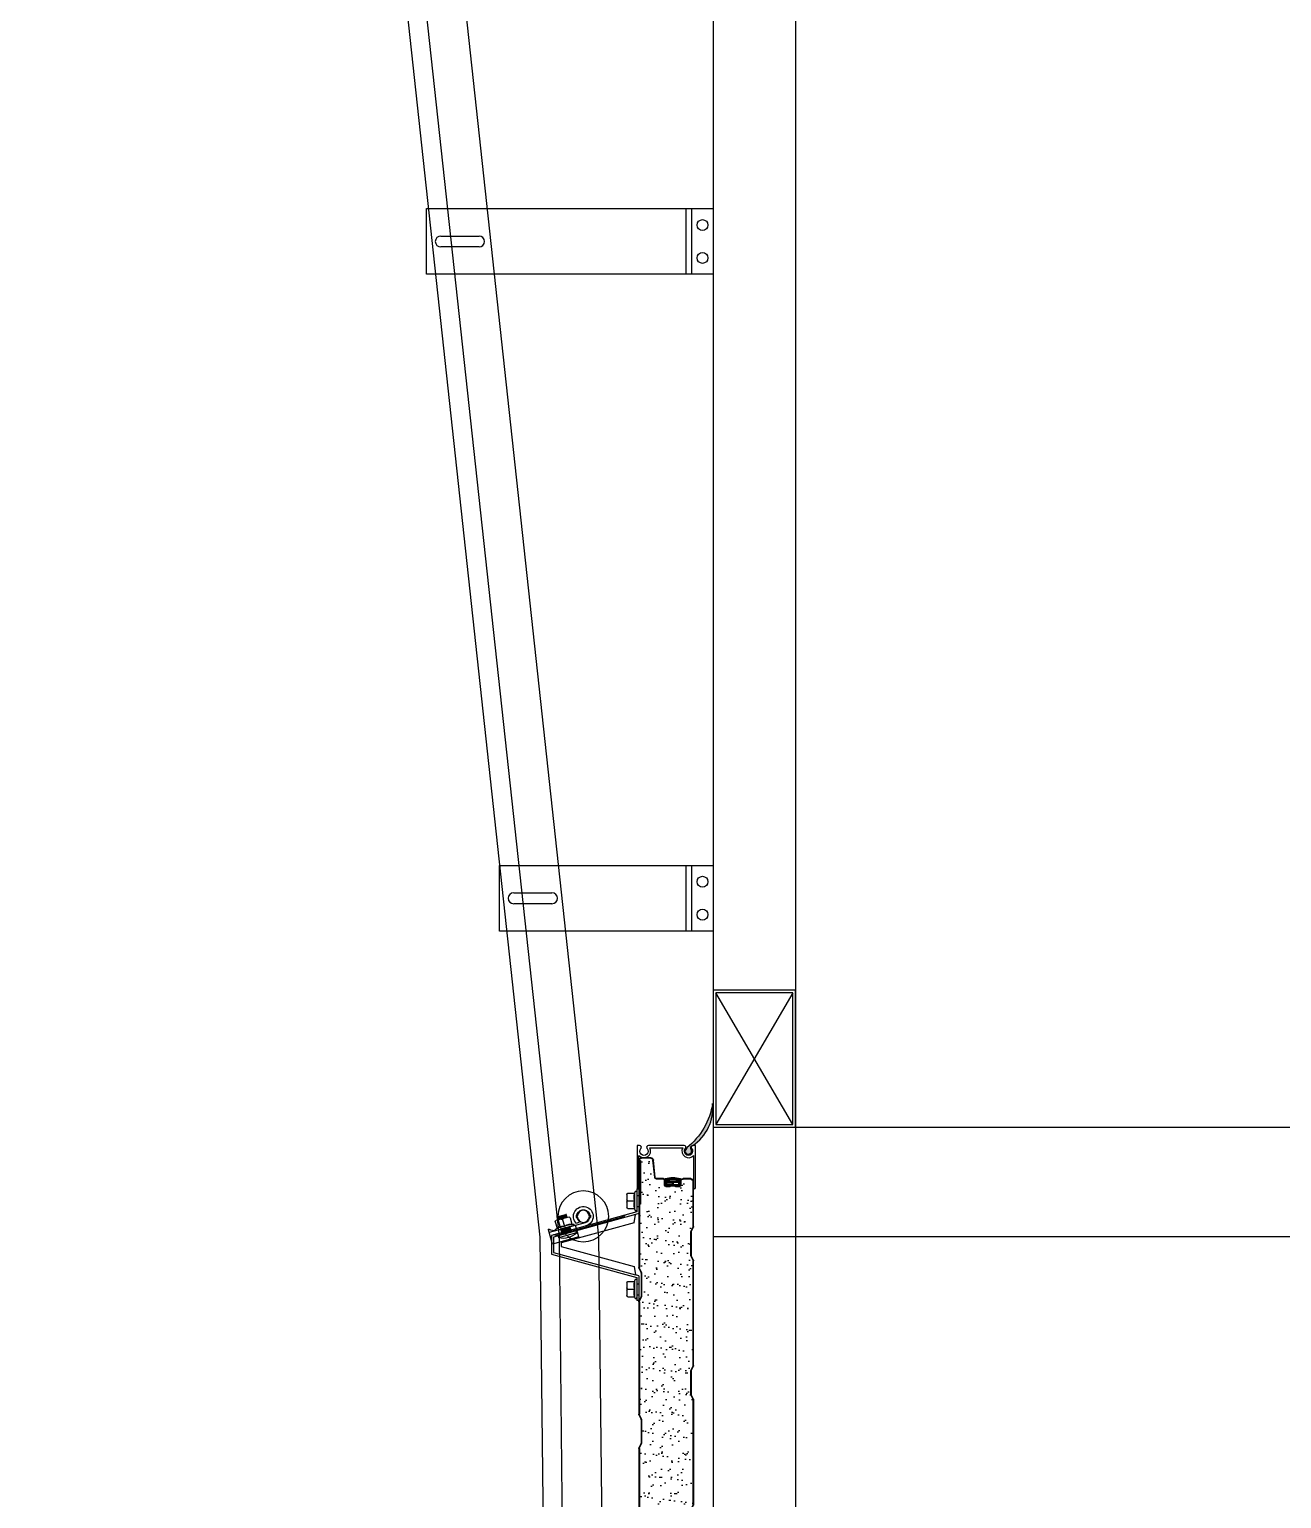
# Model space of a CAD drawing. Header units: millimetres. Extents: x 4754612 to 5801174, y 2368242 to 2777223.
# Drawn here: x 5506539 to 5507683, y 2444776 to 2446118 of the extents above; entities that cross this region are included whole.
import ezdxf

# ---------------------------------------------------------------- set-up
doc = ezdxf.new("R2010")
doc.units = ezdxf.units.MM
doc.header["$LTSCALE"] = 1000
doc.linetypes.add('HIDDEN', pattern=[2, 1, -1])
for name, color, linetype in [('OHD Frame', 6, 'Continuous'), ('OHD Panel', 5, 'Continuous'), ('OHD Track', 4, 'Continuous'), ('PIR판넬', 4, 'Continuous')]:
    doc.layers.add(name, color=color, linetype=linetype)

# ---------------------------------------------------------------- blocks, each defined once
blk = doc.blocks.new('프레임125X75X2.3T')
at = {"color": 1}
for p, q in [((187297.8, -254578.2, 0), (187368.2, -254457.8, 0)), ((187297.8, -254457.8, 0), (187368.2, -254578.2, 0))]:
    blk.add_line(p, q, dxfattribs=at)
at = {"layer": 'OHD Frame', "elevation": 0}
for points in [[(187370.5, -254455.5), (187370.5, -254580.5), (187295.5, -254580.5), (187295.5, -254455.5)], [(187368.2, -254457.8), (187368.2, -254578.2), (187297.8, -254578.2), (187297.8, -254457.8)]]:
    blk.add_lwpolyline(points, close=True, dxfattribs=at)
blk = doc.blocks.new('A$C1B0F701D')
at = {"layer": 'OHD Panel'}
for p, q in [((0, 457.1), (0, 498.5)), ((0.5, 457.1), (0.5, 498.5)), ((2.5, 501), (9.5, 501)), ((9.5, 501), (2.5, 501)), ((2.5, 500.5), (9.5, 500.5)), ((11.5, 498.5), (11.5, 496)), ((11.5, 495), (11.5, 498.5)), ((12, 498.5), (12, 496)), ((12, 495), (12, 498.5)), ((16.5, 494), (13, 494)), ((13, 493.5), (16.5, 493.5)), ((16.5, 493.5), (16.5, 494)), ((1.8, 452.9), (0.3, 456)), ((2.2, 453.1), (0.7, 456.2)), ((2, 431), (2, 452)), ((2.5, 431), (2.5, 452)), ((0.3, 427), (1.8, 430.1)), ((0.7, 426.8), (2.2, 429.9)), ((0, 330.1), (0, 425.9)), ((0.5, 330.1), (0.5, 425.9)), ((1.8, 325.9), (0.3, 329)), ((2.2, 326.1), (0.7, 329.2)), ((2, 304), (2, 325)), ((2.5, 304), (2.5, 325)), ((0, 298.9), (0, 203.1)), ((0.3, 300), (1.8, 303.1)), ((0.5, 203.1), (0.5, 298.9)), ((0.7, 299.8), (2.2, 302.9)), ((1.8, 198.9), (0.3, 202)), ((2.2, 199.1), (0.7, 202.2)), ((2, 177), (2, 198)), ((2.5, 177), (2.5, 198)), ((0.3, 173), (1.8, 176.1)), ((0.7, 172.8), (2.2, 175.9)), ((0, 171.9), (0, 76.1)), ((0.5, 76.1), (0.5, 171.9)), ((1.8, 71.9), (0.3, 75)), ((2.2, 72.1), (0.7, 75.2)), ((2, 50), (2, 71)), ((2.5, 50), (2.5, 71)), ((0, 3.5), (0, 44.9)), ((0.3, 46), (1.8, 49.1)), ((0.5, 3.5), (0.5, 44.9)), ((0.7, 45.8), (2.2, 48.9)), ((9.5, 1.5), (2.5, 1.5)), ((9.5, 1), (2.5, 1)), ((11.5, 7), (11.5, 3.5)), ((12, 7), (12, 3.5)), ((13, 8.5), (16.5, 8.5)), ((16.5, 8), (13, 8)), ((16.5, 8.5), (16.5, 8))]:
    blk.add_line(p, q, dxfattribs=at)
for centre, radius, start, end in [((2.5, 498.5), 2.5, 90, 180), ((2.5, 498.5), 2, 90, 180), ((9.5, 498.5), 2.5, 0, 90), ((9.5, 498.5), 2, 0, 90), ((13, 495), 1.5, 180, 270), ((13, 495), 1, 180, 270), ((2.5, 457.1), 2.5, 180, 206.5651), ((2.5, 457.1), 2, 180, 206.5651), ((0, 452), 2, 0, 26.5651), ((0, 452), 2.5, 0, 26.5651), ((0, 431), 2, 333.4349, 0), ((0, 431), 2.5, 333.4349, 0), ((2.5, 425.9), 2.5, 153.4349, 180), ((2.5, 425.9), 2, 153.4349, 180), ((2.5, 330.1), 2.5, 180, 206.5651), ((2.5, 330.1), 2, 180, 206.5651), ((0, 325), 2, 0, 26.5651), ((0, 325), 2.5, 0, 26.5651), ((2.5, 298.9), 2.5, 153.4349, 180), ((2.5, 298.9), 2, 153.4349, 180), ((0, 304), 2, 333.4349, 0), ((0, 304), 2.5, 333.4349, 0), ((2.5, 203.1), 2.5, 180, 206.5651), ((2.5, 203.1), 2, 180, 206.5651), ((0, 198), 2, 0, 26.5651), ((0, 198), 2.5, 0, 26.5651), ((0, 177), 2, 333.4349, 0), ((0, 177), 2.5, 333.4349, 0), ((2.5, 171.9), 2.5, 153.4349, 180), ((2.5, 171.9), 2, 153.4349, 180), ((2.5, 76.1), 2.5, 180, 206.5651), ((2.5, 76.1), 2, 180, 206.5651), ((0, 71), 2, 0, 26.5651), ((0, 71), 2.5, 0, 26.5651), ((2.5, 44.9), 2.5, 153.4349, 180), ((2.5, 44.9), 2, 153.4349, 180), ((0, 50), 2, 333.4349, 0), ((0, 50), 2.5, 333.4349, 0), ((2.5, 3.5), 2.5, 180, 270), ((2.5, 3.5), 2, 180, 270), ((9.5, 3.5), 2.5, 270, 0), ((9.5, 3.5), 2, 270, 0), ((13, 7), 1.5, 90, 180), ((13, 7), 1, 90, 180)]:
    blk.add_arc(centre, radius, start, end, dxfattribs=at)
blk = doc.blocks.new('A$C2BEC2C56')
h = blk.add_hatch(color=256)
h.dxf.hatch_style = 1
h.paths.add_polyline_path([(27, 477.5), (28, 477.5), (28, 517.5), (27, 517.5)])
h = blk.add_hatch(color=256)
h.dxf.hatch_style = 1
h.paths.add_polyline_path([(27, 22.5), (28, 22.5), (28, 62.5), (27, 62.5)])
for p, q in [((27, 517.5), (27, 477.5)), ((28, 517.5), (27, 517.5)), ((28, 477.5), (28, 517.5)), ((27, 477.5), (28, 477.5)), ((27, 62.5), (27, 22.5)), ((27, 22.5), (28, 22.5))]:
    blk.add_line(p, q)
at = {"layer": 'OHD Panel'}
for p, q in [((13.5, 501.9), (15.2, 517.8)), ((14, 501.8), (15.6, 517.7)), ((17.6, 520), (26, 520)), ((17.6, 519.5), (26, 519.5)), ((28, 517.5), (28, 419.6)), ((28.5, 517.5), (28.5, 419.6)), ((4.5, 495), (4.5, 499.5)), ((5, 495), (5, 499.5)), ((6, 501), (12.5, 501)), ((6, 500.5), (12.5, 500.5)), ((0, 494), (3.5, 494)), ((0, 493.5), (0, 494)), ((0, 493.5), (3.5, 493.5)), ((27.8, 418.7), (26.3, 415.6)), ((28.2, 418.5), (26.7, 415.4)), ((26, 414.5), (26, 393.5)), ((26.5, 414.5), (26.5, 393.5)), ((26.3, 392.4), (27.8, 389.3)), ((26.7, 392.6), (28.2, 389.5)), ((28, 388.4), (28, 285.6)), ((28.5, 388.4), (28.5, 285.6)), ((27.8, 284.7), (26.3, 281.6)), ((28.2, 284.5), (26.7, 281.4)), ((26, 280.5), (26, 259.5)), ((26.5, 280.5), (26.5, 259.5)), ((26.3, 258.4), (27.8, 255.3)), ((26.7, 258.6), (28.2, 255.5)), ((28, 254.4), (28, 151.6)), ((28.5, 254.4), (28.5, 151.6)), ((27.8, 150.7), (26.3, 147.6)), ((28.2, 150.5), (26.7, 147.4)), ((26, 146.5), (26, 125.5)), ((26.5, 146.5), (26.5, 125.5)), ((26.3, 124.4), (27.8, 121.3)), ((26.7, 124.6), (28.2, 121.5)), ((28, 120.4), (28, 22.5)), ((28.5, 120.4), (28.5, 22.5)), ((28, 62.5), (27, 62.5)), ((28, 22.5), (28, 62.5)), ((12.9, 18.3), (11.3, 3.3)), ((13.4, 18.2), (11.8, 3.2)), ((26, 20.5), (15.4, 20.5)), ((26, 20), (15.4, 20)), ((3.5, 8.5), (0, 8.5)), ((0, 8.5), (0, 8)), ((3.5, 8), (0, 8)), ((4.5, 3.5), (4.5, 7)), ((5, 3.5), (5, 7)), ((9.3, 1.5), (7, 1.5)), ((9.3, 1), (7, 1))]:
    blk.add_line(p, q, dxfattribs=at)
for centre, radius, start, end in [((17.6, 517.5), 2.5, 90, 173.991), ((17.6, 517.5), 2, 90, 173.991), ((26, 517.5), 2.5, 0, 90), ((26, 517.5), 2, 0, 90), ((6, 499.5), 1.5, 90, 180), ((6, 499.5), 1, 90, 180), ((12.5, 502), 1, 270, 353.991), ((12.5, 502), 1.5, 270, 353.991), ((3.5, 495), 1, 270, 0), ((3.5, 495), 1.5, 270, 0), ((26, 419.6), 2, 333.4349, 0), ((26, 419.6), 2.5, 333.4349, 0), ((28.5, 414.5), 2.5, 153.4349, 180), ((28.5, 414.5), 2, 153.4349, 180), ((28.5, 393.5), 2.5, 180, 206.5651), ((28.5, 393.5), 2, 180, 206.5651), ((26, 388.4), 2, 0, 26.5651), ((26, 388.4), 2.5, 0, 26.5651), ((26, 285.6), 2, 333.4349, 0), ((26, 285.6), 2.5, 333.4349, 0), ((28.5, 280.5), 2.5, 153.4349, 180), ((28.5, 280.5), 2, 153.4349, 180), ((28.5, 259.5), 2.5, 180, 206.5651), ((28.5, 259.5), 2, 180, 206.5651), ((26, 254.4), 2, 0, 26.5651), ((26, 254.4), 2.5, 0, 26.5651), ((26, 151.6), 2, 333.4349, 0), ((26, 151.6), 2.5, 333.4349, 0), ((28.5, 146.5), 2.5, 153.4349, 180), ((28.5, 146.5), 2, 153.4349, 180), ((28.5, 125.5), 2.5, 180, 206.5651), ((28.5, 125.5), 2, 180, 206.5651), ((26, 120.4), 2, 0, 26.5651), ((26, 120.4), 2.5, 0, 26.5651), ((15.4, 18), 2.5, 90, 173.991), ((15.4, 18), 2, 90, 173.991), ((26, 22.5), 2.5, 270, 0), ((26, 22.5), 2, 270, 0), ((3.5, 7), 1.5, 0, 90), ((3.5, 7), 1, 0, 90), ((7, 3.5), 2.5, 180, 270), ((7, 3.5), 2, 180, 270), ((9.3, 3.5), 2, 270, 353.991), ((9.3, 3.5), 2.5, 270, 353.991)]:
    blk.add_arc(centre, radius, start, end, dxfattribs=at)
blk = doc.blocks.new('판넬')
h = blk.add_hatch()
h.set_pattern_fill('AR-SAND', color=253, scale=0.3)
h.set_pattern_definition([(37.5, (2318087.768, -116208.134), (-0.4800094, 14.6823971), [0, -11.5824, 0, -12.954, 0, -12.3825]), (7.5, (2318087.768, -116208.134), (13.4856985, 21.504753), [0, -6.2484, 0, -10.4394, 0, -4.0005]), (327.5, (2318078.396, -116208.134), (23.7297711, 0.0431155), [0, -3.81, 0, -13.716, 0, -17.907]), (317.5, (2318078.396, -116208.134), (22.9066936, 6.6878797), [0, -1.905, 0, -8.9916, 0, -10.287])])
h.paths.add_polyline_path([(2376486.4, -61367, 0.116434), (2376486.6, -61366.1), (2376486.6, -61263.2, 0.116434), (2376486.4, -61262.3), (2376484.8, -61259.3, -0.116434), (2376484.6, -61258.2), (2376484.6, -61237.1, -0.116434), (2376484.8, -61236), (2376486.4, -61233, 0.116434), (2376486.6, -61232.1), (2376486.6, -61129.2, 0.116434), (2376486.4, -61128.3), (2376484.8, -61125.3, -0.116434), (2376484.6, -61124.2), (2376484.6, -61103.1, -0.116434), (2376484.8, -61102), (2376486.4, -61099, 0.116434), (2376486.6, -61098.1), (2376486.6, -61040.1), (2376485.6, -61040.1), (2376485.6, -61000.1), (2376486.6, -61000.1, 0.414214), (2376484.6, -60998.1), (2376476.2, -60998.1, 0.383819), (2376474.2, -60999.9), (2376472.6, -61015.8, -0.383819), (2376471.1, -61017.1), (2376464.6, -61017.1, 0.414214), (2376463.6, -61018.1), (2376463.6, -61022.6, -0.414214), (2376462.1, -61024.1), (2376458.6, -61024.1), (2376458.6, -61023.6), (2376453.6, -61023.6), (2376453.6, -61024.1), (2376450.1, -61024.1, -0.414214), (2376448.6, -61022.6), (2376448.6, -61019.1, 0.414214), (2376446.6, -61017.1), (2376439.6, -61017.1, 0.414214), (2376437.6, -61019.1), (2376437.6, -61060.6, 0.116434), (2376437.8, -61061.5), (2376439.3, -61064.5, -0.116434), (2376439.6, -61065.6), (2376439.6, -61086.7, -0.116434), (2376439.3, -61087.8), (2376437.8, -61090.8, 0.116434), (2376437.6, -61091.7), (2376437.6, -61187.6, 0.116434), (2376437.8, -61188.5), (2376439.3, -61191.5, -0.116434), (2376439.6, -61192.6), (2376439.6, -61213.7, -0.116434), (2376439.3, -61214.8), (2376437.8, -61217.8, 0.116434), (2376437.6, -61218.7), (2376437.6, -61314.6, 0.116434), (2376437.8, -61315.5), (2376439.3, -61318.5, -0.116434), (2376439.6, -61319.6), (2376439.6, -61340.7, -0.116434), (2376439.3, -61341.8), (2376437.8, -61344.8, 0.116434), (2376437.6, -61345.7), (2376437.6, -61441.6, 0.116434), (2376437.8, -61442.5), (2376439.3, -61445.5, -0.116434), (2376439.6, -61446.6), (2376439.6, -61466.7, -0.116434), (2376439.3, -61467.8), (2376437.8, -61470.8, 0.116434), (2376437.6, -61471.7), (2376437.6, -61514.1, 0.414214), (2376439.6, -61516.1), (2376446.6, -61516.1, 0.414214), (2376448.6, -61514.1), (2376448.6, -61510.6, -0.414214), (2376450.1, -61509.1), (2376453.6, -61509.1), (2376453.6, -61509.6), (2376458.6, -61509.6), (2376458.6, -61509.1), (2376462.1, -61509.1, -0.414214), (2376463.6, -61510.6), (2376463.6, -61514.1, 0.414214), (2376465.6, -61516.1), (2376467.9, -61516.1, 0.383819), (2376469.9, -61514.4), (2376471.5, -61499.4, -0.383819), (2376474, -61497.1), (2376484.6, -61497.1, 0.414214), (2376486.6, -61495.1), (2376485.6, -61495.1), (2376485.6, -61455.1), (2376486.6, -61455.1), (2376486.6, -61397.2, 0.116434), (2376486.4, -61396.3), (2376484.8, -61393.3, -0.116434), (2376484.6, -61392.2), (2376484.6, -61371.1, -0.116434), (2376484.8, -61370)])
h = blk.add_hatch(color=8)
h.dxf.hatch_style = 1
h.paths.add_polyline_path([(2376462.1, -61023.6, 0.414214), (2376463.1, -61022.6), (2376463.1, -61016.6, 0.137451), (2376449.1, -61016.6), (2376449.1, -61022.6, 0.414214), (2376450.1, -61023.6)])
h.paths.add_polyline_path([(2376456.6, -61022.1), (2376456.6, -61020.1), (2376461.6, -61020.1), (2376461.6, -61022.1)], flags=16)
h.paths.add_polyline_path([(2376455.6, -61022.1), (2376450.6, -61022.1), (2376450.6, -61020.1), (2376455.6, -61020.1)], flags=16)
h.paths.add_polyline_path([(2376450.6, -61019.1), (2376450.6, -61017.8, -0.11396), (2376461.6, -61017.8), (2376461.6, -61019.1)], flags=16)
h = blk.add_hatch(color=8)
h.dxf.hatch_style = 1
h.paths.add_polyline_path([(2376450.1, -61509.6, 0.414214), (2376449.1, -61510.6), (2376449.1, -61516.7, 0.137451), (2376463.1, -61516.7), (2376463.1, -61510.6, 0.414214), (2376462.1, -61509.6)])
h.paths.add_polyline_path([(2376456.6, -61511.1), (2376461.6, -61511.1), (2376461.6, -61513.1), (2376456.6, -61513.1)], flags=16)
h.paths.add_polyline_path([(2376455.6, -61511.1), (2376455.6, -61513.1), (2376450.6, -61513.1), (2376450.6, -61511.1)], flags=16)
h.paths.add_polyline_path([(2376461.6, -61514.1), (2376461.6, -61515.5, -0.11396), (2376450.6, -61515.5), (2376450.6, -61514.1)], flags=16)
at = {"color": 0}
for points in [[(2376449.1, -61016.6), (2376449.1, -61022.6, 0.414214), (2376450.1, -61023.6), (2376462.1, -61023.6, 0.414214), (2376463.1, -61022.6), (2376463.1, -61016.6, 0.137451), (2376449.1, -61016.6)], [(2376450.6, -61017.8), (2376450.6, -61019.1), (2376461.6, -61019.1), (2376461.6, -61017.8, 0.11396), (2376450.6, -61017.8)], [(2376449.1, -61516.7), (2376449.1, -61510.6, -0.414214), (2376450.1, -61509.6), (2376462.1, -61509.6, -0.414214), (2376463.1, -61510.6), (2376463.1, -61516.7, -0.137451), (2376449.1, -61516.7)], [(2376450.6, -61515.5), (2376450.6, -61514.1), (2376461.6, -61514.1), (2376461.6, -61515.5, -0.11396), (2376450.6, -61515.5)]]:
    blk.add_lwpolyline(points, format="xyb", dxfattribs=at)
for points in [[(2376450.6, -61022.1), (2376450.6, -61020.1), (2376455.6, -61020.1), (2376455.6, -61022.1)], [(2376461.6, -61022.1), (2376461.6, -61020.1), (2376456.6, -61020.1), (2376456.6, -61022.1)], [(2376450.6, -61511.1), (2376450.6, -61513.1), (2376455.6, -61513.1), (2376455.6, -61511.1)], [(2376461.6, -61511.1), (2376461.6, -61513.1), (2376456.6, -61513.1), (2376456.6, -61511.1)]]:
    blk.add_lwpolyline(points, close=True)
at = {"color": 6}
for name, p in [('A$C2BEC2C56', (2376458.6, -61517.6)), ('A$C1B0F701D', (2376437.1, -61517.6))]:
    blk.add_blockref(name, p, dxfattribs=at)
blk = doc.blocks.new('2인치 TOP HINGE 단면')
for p, q in [((15487.1, 13540.1), (15487.1, 13517.6)), ((15489.1, 13540.1), (15487.1, 13540.1)), ((15489.1, 13540.1), (15489.1, 13519.1)), ((15490.4, 13538.1), (15489.1, 13538.1)), ((15497.1, 13536.1), (15491.1, 13536.1)), ((15491.1, 13536.1), (15491.1, 13522.1)), ((15498.1, 13535.1), (15498.1, 13523.1)), ((15487.1, 13517.6), (15490.1, 13516.8)), ((15489.1, 13520.1), (15490.4, 13520.1)), ((15489.1, 13519.1), (15567.1, 13497.6)), ((15497.1, 13529.1), (15491.1, 13529.1)), ((15497.1, 13522.1), (15491.1, 13522.1)), ((15491.5, 13509.1), (15490.1, 13516.8)), ((15491.5, 13509.1), (15558.1, 13490.8)), ((15532.5, 13516), (15531.4, 13516)), ((15531.4, 13516), (15531.4, 13514)), ((15532.5, 13514), (15531.4, 13514)), ((15536.3, 13509.2), (15569.1, 13500.2)), ((15541.2, 13510), (15544.2, 13508.6)), ((15542.1, 13496.2), (15545, 13506.8)), ((15543.3, 13516), (15544.4, 13516)), ((15543.3, 13514), (15544.4, 13514)), ((15544.4, 13516), (15544.4, 13514)), ((15546.3, 13507.7), (15546, 13506.6)), ((15547, 13506.5), (15547, 13506.3)), ((15547, 13506.5), (15547.9, 13506)), ((15548, 13506.3), (15547.9, 13506)), ((15548, 13506.3), (15548.9, 13505.8)), ((15550, 13513.7), (15548.5, 13508)), ((15548.5, 13508), (15561.9, 13504.2)), ((15551.3, 13514.4), (15562.8, 13511.3)), ((15561.5, 13511.9), (15552.9, 13514.7)), ((15553.2, 13514.3), (15552.9, 13514.7)), ((15552.9, 13514), (15553.1, 13514.2)), ((15553, 13514.8), (15553.4, 13515)), ((15553.2, 13515.7), (15553.6, 13515.9)), ((15561.7, 13512.8), (15553.2, 13515.6)), ((15553.4, 13515.2), (15553.2, 13515.6)), ((15553.4, 13516.6), (15553.9, 13516.8)), ((15562, 13513.7), (15553.4, 13516.5)), ((15553.6, 13516), (15553.4, 13516.4)), ((15562, 13514.6), (15554, 13516.8)), ((15556.8, 13511.9), (15555.2, 13506.1)), ((15561.5, 13512), (15561.2, 13512.4)), ((15561.2, 13511.7), (15561.4, 13511.9)), ((15561.3, 13512.5), (15561.7, 13512.7)), ((15561.5, 13513.4), (15561.9, 13513.6)), ((15561.7, 13512.9), (15561.5, 13513.3)), ((15561.9, 13513.7), (15561.7, 13514.1)), ((15561.8, 13514.3), (15562, 13514.4)), ((15563.5, 13510), (15561.9, 13504.2)), ((15542.1, 13496.2), (15566.2, 13489.6)), ((15544.6, 13501.8), (15544.1, 13499.8)), ((15544.1, 13499.8), (15560.5, 13495.3)), ((15544.6, 13501.8), (15561, 13497.2)), ((15558.1, 13490.8), (15558.1, 13487.5)), ((15558.6, 13503.3), (15559.5, 13502.8)), ((15559.6, 13503.1), (15559.5, 13502.8)), ((15559.6, 13503.1), (15560.5, 13502.6)), ((15560.5, 13502.8), (15560.5, 13502.6)), ((15560.5, 13502.8), (15561.4, 13502.3)), ((15561, 13497.2), (15560.5, 13495.3)), ((15561.5, 13502.5), (15561.4, 13502.3)), ((15561.5, 13502.5), (15562.4, 13502)), ((15563.7, 13503), (15563.4, 13501.9)), ((15566.2, 13489.6), (15569.8, 13502.7)), ((15567.1, 13497.6), (15567.1, 13480.6)), ((15567.1, 13480.6), (15489.1, 13459.1)), ((15558.1, 13487.5), (15491.5, 13469.1)), ((15491.5, 13469.1), (15490.1, 13461.5)), ((15487.1, 13460.6), (15490.1, 13461.5)), ((15487.1, 13460.6), (15487.1, 13438.1)), ((15489.1, 13459.1), (15489.1, 13438.1)), ((15490.4, 13457.6), (15489.1, 13457.6)), ((15497.1, 13455.6), (15491.1, 13455.6)), ((15491.1, 13455.6), (15491.1, 13441.6)), ((15498.1, 13454.6), (15498.1, 13442.6)), ((15487.1, 13438.1), (15489.1, 13438.1)), ((15489.4, 13441.6), (15489.1, 13440.6)), ((15489.1, 13439.6), (15490.4, 13439.6)), ((15497.1, 13448.6), (15491.1, 13448.6)), ((15497.1, 13441.6), (15491.1, 13441.6))]:
    blk.add_line(p, q)
at = {"color": 5, "linetype": 'HIDDEN'}
for p, q in [((15489.1, 13534.1), (15487.1, 13534.1)), ((15489.1, 13524.1), (15487.1, 13524.1)), ((15490.1, 13516.8), (15565.1, 13496.1)), ((15501.3, 13514.5), (15499.6, 13516.2)), ((15501.3, 13514.5), (15562.8, 13497.6)), ((15549.4, 13504), (15549.8, 13504.2)), ((15557.9, 13501.1), (15549.4, 13503.9)), ((15549.6, 13503.5), (15549.4, 13503.9)), ((15558.2, 13502), (15549.6, 13504.8)), ((15549.9, 13504.4), (15549.6, 13504.8)), ((15549.7, 13504.9), (15550.1, 13505.1)), ((15550.1, 13505.2), (15550, 13505.5)), ((15558.4, 13502.9), (15553.5, 13504.5)), ((15548.7, 13501.4), (15549.1, 13501.6)), ((15557.2, 13498.5), (15548.7, 13501.3)), ((15548.9, 13500.9), (15548.7, 13501.3)), ((15548.7, 13500.6), (15548.9, 13500.7)), ((15548.9, 13502.3), (15549.3, 13502.5)), ((15557.5, 13499.4), (15548.9, 13502.2)), ((15549.1, 13501.7), (15548.9, 13502.1)), ((15557.7, 13500.2), (15549.1, 13503.1)), ((15549.2, 13503.1), (15549.6, 13503.4)), ((15549.4, 13502.6), (15549.2, 13503)), ((15556.9, 13499), (15557.4, 13499.3)), ((15557.2, 13498.6), (15556.9, 13499)), ((15557, 13498.3), (15557.2, 13498.4)), ((15557.4, 13499.4), (15557.2, 13499.8)), ((15557.3, 13500), (15557.7, 13500.2)), ((15557.5, 13500.8), (15557.9, 13501.1)), ((15557.7, 13500.3), (15557.5, 13500.7)), ((15557.7, 13501.7), (15558.1, 13501.9)), ((15557.9, 13501.2), (15557.7, 13501.6)), ((15558.2, 13502.1), (15557.9, 13502.5)), ((15558, 13502.6), (15558.4, 13502.8)), ((15558.4, 13502.9), (15558.3, 13503.2)), ((15562.8, 13497.6), (15565.1, 13498.2)), ((15565.1, 13496.1), (15565.1, 13482.1)), ((15565.1, 13482.1), (15490.1, 13461.5)), ((15487.1, 13453.1), (15489.1, 13453.1)), ((15487.1, 13443.1), (15489.1, 13443.1))]:
    blk.add_line(p, q, dxfattribs=at)
at = {"color": 0}
for p, q in [((15548.9, 13506), (15548.9, 13505.8)), ((15548.9, 13506), (15549.8, 13505.5)), ((15549.9, 13505.7), (15549.8, 13505.5)), ((15549.9, 13505.7), (15550.8, 13505.2)), ((15550.9, 13505.5), (15550.8, 13505.2)), ((15550.9, 13505.5), (15551.8, 13505)), ((15551.8, 13505.2), (15551.8, 13505)), ((15551.8, 13505.2), (15552.7, 13504.7)), ((15552.8, 13504.9), (15552.7, 13504.7)), ((15552.8, 13504.9), (15553.7, 13504.4)), ((15553.8, 13504.7), (15553.7, 13504.4)), ((15553.8, 13504.7), (15554.7, 13504.2)), ((15554.7, 13504.4), (15554.7, 13504.2)), ((15554.7, 13504.4), (15555.6, 13503.9)), ((15555.7, 13504.1), (15555.6, 13503.9)), ((15555.7, 13504.1), (15556.6, 13503.6)), ((15556.7, 13503.9), (15556.6, 13503.6)), ((15556.7, 13503.9), (15557.6, 13503.4)), ((15557.6, 13503.6), (15557.6, 13503.4)), ((15557.6, 13503.6), (15558.5, 13503.1)), ((15558.6, 13503.3), (15558.5, 13503.1))]:
    blk.add_line(p, q, dxfattribs=at)
for radius in [23.2, 5.5]:
    blk.add_circle((15537.9, 13515), radius)
for centre, radius, start, end in [((15479.1, 13532.6), 12.5, 343.7398, 26.1039), ((15497.1, 13535.1), 1, 0, 90), ((15479.1, 13525.6), 12.5, 333.8961, 16.2602), ((15497.1, 13530.1), 1, 270, 0), ((15497.1, 13528.1), 1, 0, 90), ((15497.1, 13523.1), 1, 270, 0), ((15537.9, 13515), 9, 314.5896, 254.5896), ((15537.9, 13515), 6, 303.7237, 254.5896), ((15548.6, 13495.5), 12.5, 58.3294, 100.6935), ((15551, 13513.5), 1, 74.5896, 164.5896), ((15553, 13514.7), 0.0908, 119.5896, 209.5896), ((15553.1, 13514.2), 0.0908, 299.5896, 29.5896), ((15553.2, 13515.6), 0.0908, 119.5896, 209.5896), ((15553.5, 13516.5), 0.0908, 119.5896, 209.5896), ((15553.3, 13515.1), 0.0908, 299.5896, 29.5896), ((15553.6, 13516), 0.0908, 299.5896, 29.5896), ((15553.9, 13516.7), 0.0908, 74.5896, 119.5896), ((15555.4, 13493.6), 12.5, 48.4857, 90.8498), ((15555.8, 13512.2), 1, 344.5896, 74.5896), ((15557.8, 13511.6), 1, 74.5896, 164.5896), ((15561.3, 13512.4), 0.0908, 119.5896, 209.5896), ((15561.4, 13511.9), 0.0908, 299.5896, 29.5896), ((15561.6, 13513.3), 0.0908, 119.5896, 209.5896), ((15561.8, 13514.2), 0.0908, 119.5896, 209.5896), ((15561.6, 13512.8), 0.0908, 299.5896, 29.5896), ((15561.9, 13513.7), 0.0908, 299.5896, 29.5896), ((15562, 13514.5), 0.0908, 299.5896, 74.5896), ((15562.6, 13510.3), 1, 344.5896, 74.5896), ((15556.8, 13514), 19.1, 228.1086, 281.0706), ((15564.1, 13513.1), 11.2, 260.9927, 297.9738), ((15569.3, 13502.8), 0.478, 341.8557, 77.3236), ((15479.1, 13452.1), 12.5, 343.7398, 26.1039), ((15497.1, 13454.6), 1, 0, 90), ((15479.1, 13445.1), 12.5, 333.8961, 16.2602), ((15497.1, 13449.6), 1, 270, 0), ((15497.1, 13447.6), 1, 0, 90), ((15497.1, 13442.6), 1, 270, 0)]:
    blk.add_arc(centre, radius, start, end)
at = {"color": 5, "linetype": 'HIDDEN'}
for centre, start, end in [((15549.5, 13503.9), 119.5896, 209.5896), ((15549.7, 13504.8), 119.5896, 209.5896), ((15549.8, 13504.3), 299.5896, 29.5896), ((15550, 13505.2), 299.5896, 29.5896), ((15548.7, 13501.3), 119.5896, 209.5896), ((15549, 13502.2), 119.5896, 209.5896), ((15548.8, 13500.8), 299.5896, 29.5896), ((15549.2, 13503), 119.5896, 209.5896), ((15549.1, 13501.7), 299.5896, 29.5896), ((15549.3, 13502.6), 299.5896, 29.5896), ((15549.5, 13503.4), 299.5896, 29.5896), ((15557.3, 13499.9), 119.5896, 209.5896), ((15557.1, 13498.5), 299.5896, 29.5896), ((15557.4, 13499.4), 299.5896, 29.5896), ((15557.5, 13500.8), 119.5896, 209.5896), ((15557.8, 13501.6), 119.5896, 209.5896), ((15557.6, 13500.3), 299.5896, 29.5896), ((15558, 13502.5), 119.5896, 209.5896), ((15557.9, 13501.1), 299.5896, 29.5896), ((15558.1, 13502), 299.5896, 29.5896), ((15558.3, 13502.9), 299.5896, 29.5896)]:
    blk.add_arc(centre, 0.0908, start, end, dxfattribs=at)

msp = doc.modelspace()

# ---------------------------------------------------------------- hatches: boundary and pattern name
at = {"layer": 'OHD Track'}
h = msp.add_hatch(color=256, dxfattribs=at)
h.dxf.hatch_style = 1
edge = h.paths.add_edge_path()
edge.add_arc((5507122.141, 2445132.702), 41.01, 303.33202, 366.031595, ccw=False)
edge.add_arc((5507145.165, 2445096.136), 2.354, 461.992124, 579.664565)
edge.add_spline(control_points=[(5507143.353, 2445094.633), (5507143.442, 2445094.455), (5507143.834, 2445093.548), (5507143.305, 2445091.258), (5507140.288, 2445090.036), (5507137.749, 2445091.825), (5507137.725, 2445094.317), (5507138.891, 2445095.378), (5507139.242, 2445096.23), (5507139.307, 2445096.496)], knot_values=[3.24388589, 3.24388589, 3.24388589, 3.24388589, 4.32645374, 8.67043222, 13.85437255, 19.12486828, 22.38891694, 25.71457178, 27.17146783, 27.17146783, 27.17146783, 27.17146783], degree=3, periodic=0)
edge.add_arc((5507099.206, 2445147.013), 64.498, 308.443675, 351.079089)

# ---------------------------------------------------------------- linework, layer by layer
at = {"layer": 'OHD Frame'}
for p, q in [((5507163.509, 2450100.788), (5507163.509, 2441015.382)), ((5507238.509, 2450101.369), (5507238.509, 2441015.382))]:
    msp.add_line(p, q, dxfattribs=at)
at = {"layer": 'OHD Track'}
for p, q in [((5506538.509, 2449315.382), (5507005.012, 2445014.78)), ((5506555.907, 2449317.27), (5507022.511, 2445014.977)), ((5506591.697, 2449321.152), (5507058.509, 2445015.382)), ((5506901.494, 2445894.491), (5506901.494, 2445954.491)), ((5506901.494, 2445954.491), (5507163.509, 2445954.491)), ((5507138.509, 2445954.491), (5507138.509, 2445894.491)), ((5507143.509, 2445954.491), (5507143.509, 2445894.491)), ((5507163.509, 2445954.491), (5507163.509, 2445894.491)), ((5506914.494, 2445929.491), (5506949.494, 2445929.491)), ((5506949.494, 2445919.491), (5506914.494, 2445919.491)), ((5507163.509, 2445894.491), (5506901.494, 2445894.491)), ((5506968.085, 2445294.491), (5506968.085, 2445354.491)), ((5506968.085, 2445354.491), (5507163.509, 2445354.491)), ((5507138.509, 2445354.491), (5507138.509, 2445294.491)), ((5507143.509, 2445354.491), (5507143.509, 2445294.491)), ((5507163.509, 2445354.491), (5507163.509, 2445294.491)), ((5506981.085, 2445329.491), (5507016.085, 2445329.491)), ((5507016.085, 2445319.491), (5506981.085, 2445319.491)), ((5507163.509, 2445294.491), (5506968.085, 2445294.491)), ((5507163.509, 2445115.382), (5507163.509, 2445015.382)), ((5507005.012, 2445014.78), (5507050.012, 2441014.78)), ((5507022.511, 2445014.977), (5507067.511, 2441014.977)), ((5507058.509, 2445015.382), (5507103.509, 2441015.382))]:
    msp.add_line(p, q, dxfattribs=at)
at = {"layer": 'OHD Track', "elevation": 0}
msp.add_lwpolyline([(5507143.353, 2445094.633, -0.56388755), (5507144.675, 2445098.438, 0.28061458), (5507162.924, 2445137.011, -0.18820828), (5507139.307, 2445096.496)], format="xyb", dxfattribs=at)
at = {"layer": 'OHD Track'}
msp.add_lwpolyline([(5507120.509, 2445098.557), (5507104.201, 2445098.557, 0.65893767), (5507102.955, 2445095.864, -2.25832314), (5507097.388, 2445095.864, 0.65893771), (5507096.141, 2445098.557), (5507093.825, 2445098.557), (5507093.825, 2445080.975), (5507094.036, 2445080.71), (5507093.825, 2445080.444), (5507093.825, 2445060.08, 0.41421356), (5507094.948, 2445058.958), (5507095.509, 2445058.958), (5507095.509, 2445089.554, 0.92155841), (5507105.386, 2445096.312), (5507120.509, 2445096.312), (5507135.632, 2445096.312, 0.92155841), (5507145.509, 2445089.554), (5507145.509, 2445058.958), (5507146.07, 2445058.958, 0.41421356), (5507147.192, 2445060.08), (5507147.192, 2445080.444), (5507146.981, 2445080.71), (5507147.192, 2445080.975), (5507147.192, 2445098.557), (5507144.877, 2445098.557, 0.65893771), (5507143.63, 2445095.864, -2.25832314), (5507138.063, 2445095.864, 0.65893767), (5507136.817, 2445098.557)], format="xyb", close=True, dxfattribs=at)
for centre in [(5507153.648, 2445939.491), (5507153.648, 2445909.491), (5507153.648, 2445339.491), (5507153.648, 2445309.491)]:
    msp.add_circle(centre, 5, dxfattribs=at)
for centre, start, end in [((5506914.494, 2445924.491), 90, 270), ((5506949.494, 2445924.491), 270, 90), ((5506981.085, 2445324.491), 90, 270), ((5507016.085, 2445324.491), 270, 90)]:
    msp.add_arc(centre, 5, start, end, dxfattribs=at)
msp.add_open_spline([(5507139.307, 2445096.496), (5507139.242, 2445096.23), (5507138.891, 2445095.378), (5507137.725, 2445094.317), (5507137.749, 2445091.825), (5507140.288, 2445090.036), (5507143.305, 2445091.258), (5507143.834, 2445093.548), (5507143.442, 2445094.455), (5507143.353, 2445094.633)], degree=3, knots=[3.24388589, 3.24388589, 3.24388589, 3.24388589, 4.70078194, 8.02643679, 11.29048544, 16.56098118, 21.74492151, 26.08889999, 27.17146783, 27.17146783, 27.17146783, 27.17146783], dxfattribs=at)
at = {"layer": 'PIR판넬'}
for p, q in [((5507163.509, 2445115.382), (5508173.509, 2445115.382)), ((5507163.509, 2445015.382), (5508173.509, 2445015.382))]:
    msp.add_line(p, q, dxfattribs=at)

# ---------------------------------------------------------------- block references
at = {"layer": 'OHD Frame', "xscale": -1}
msp.add_blockref('프레임125X75X2.3T', (5694534.032, 2699695.877, 0), dxfattribs=at)
at = {"layer": 'OHD Track', "xscale": -1}
for name, p in [('판넬', (7883582.589, 2506084.98)), ('2인치 TOP HINGE 단면', (5522582.639, 2431518.831))]:
    msp.add_blockref(name, p, dxfattribs=at)

doc.saveas('drawing.dxf')
